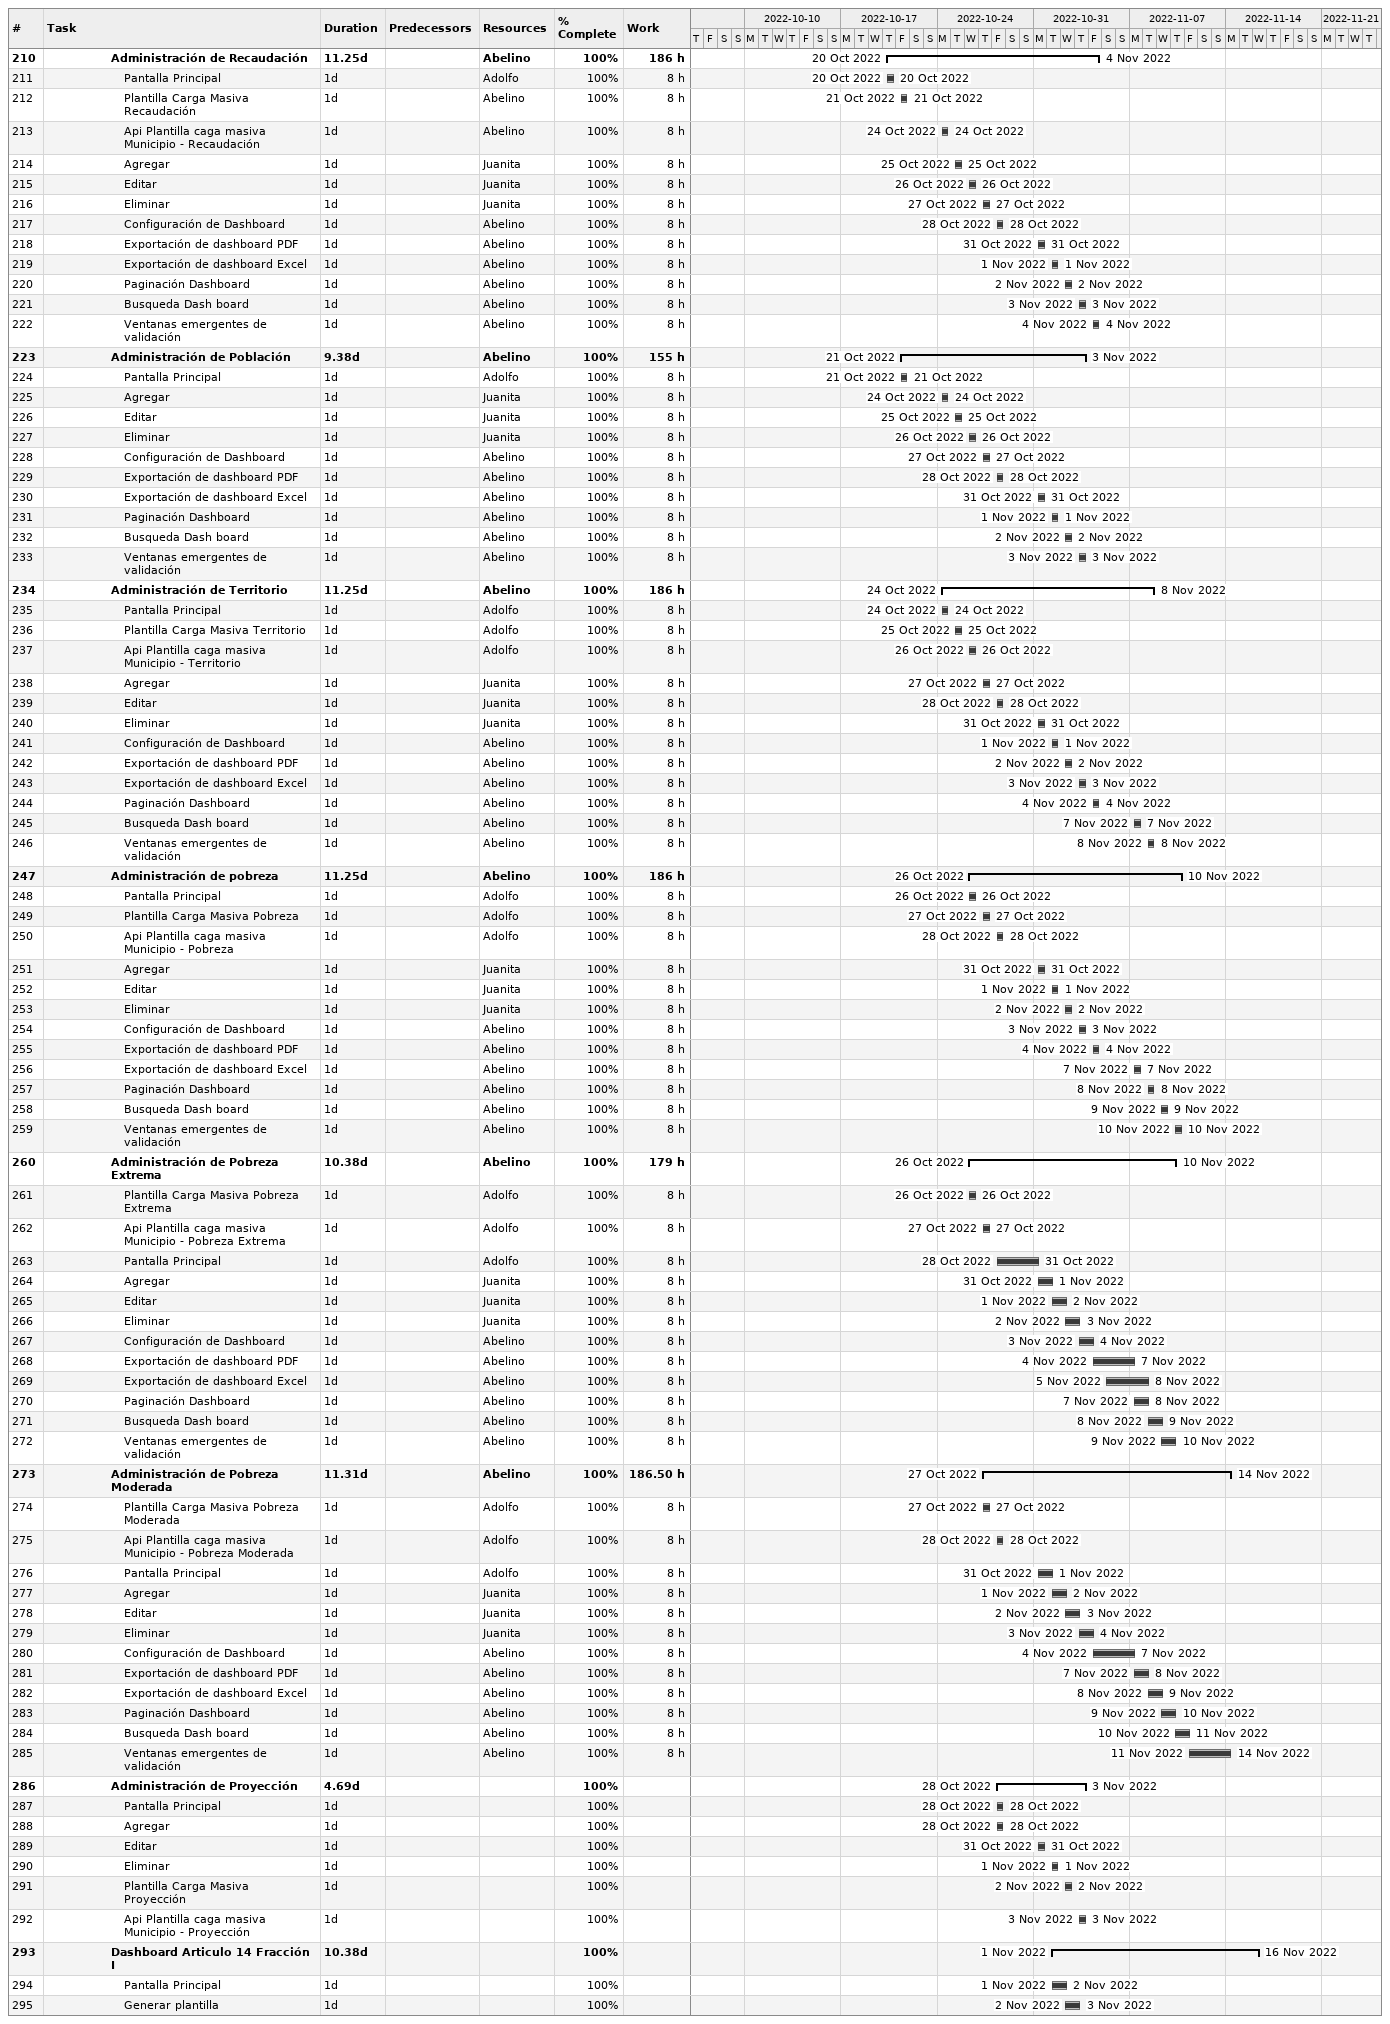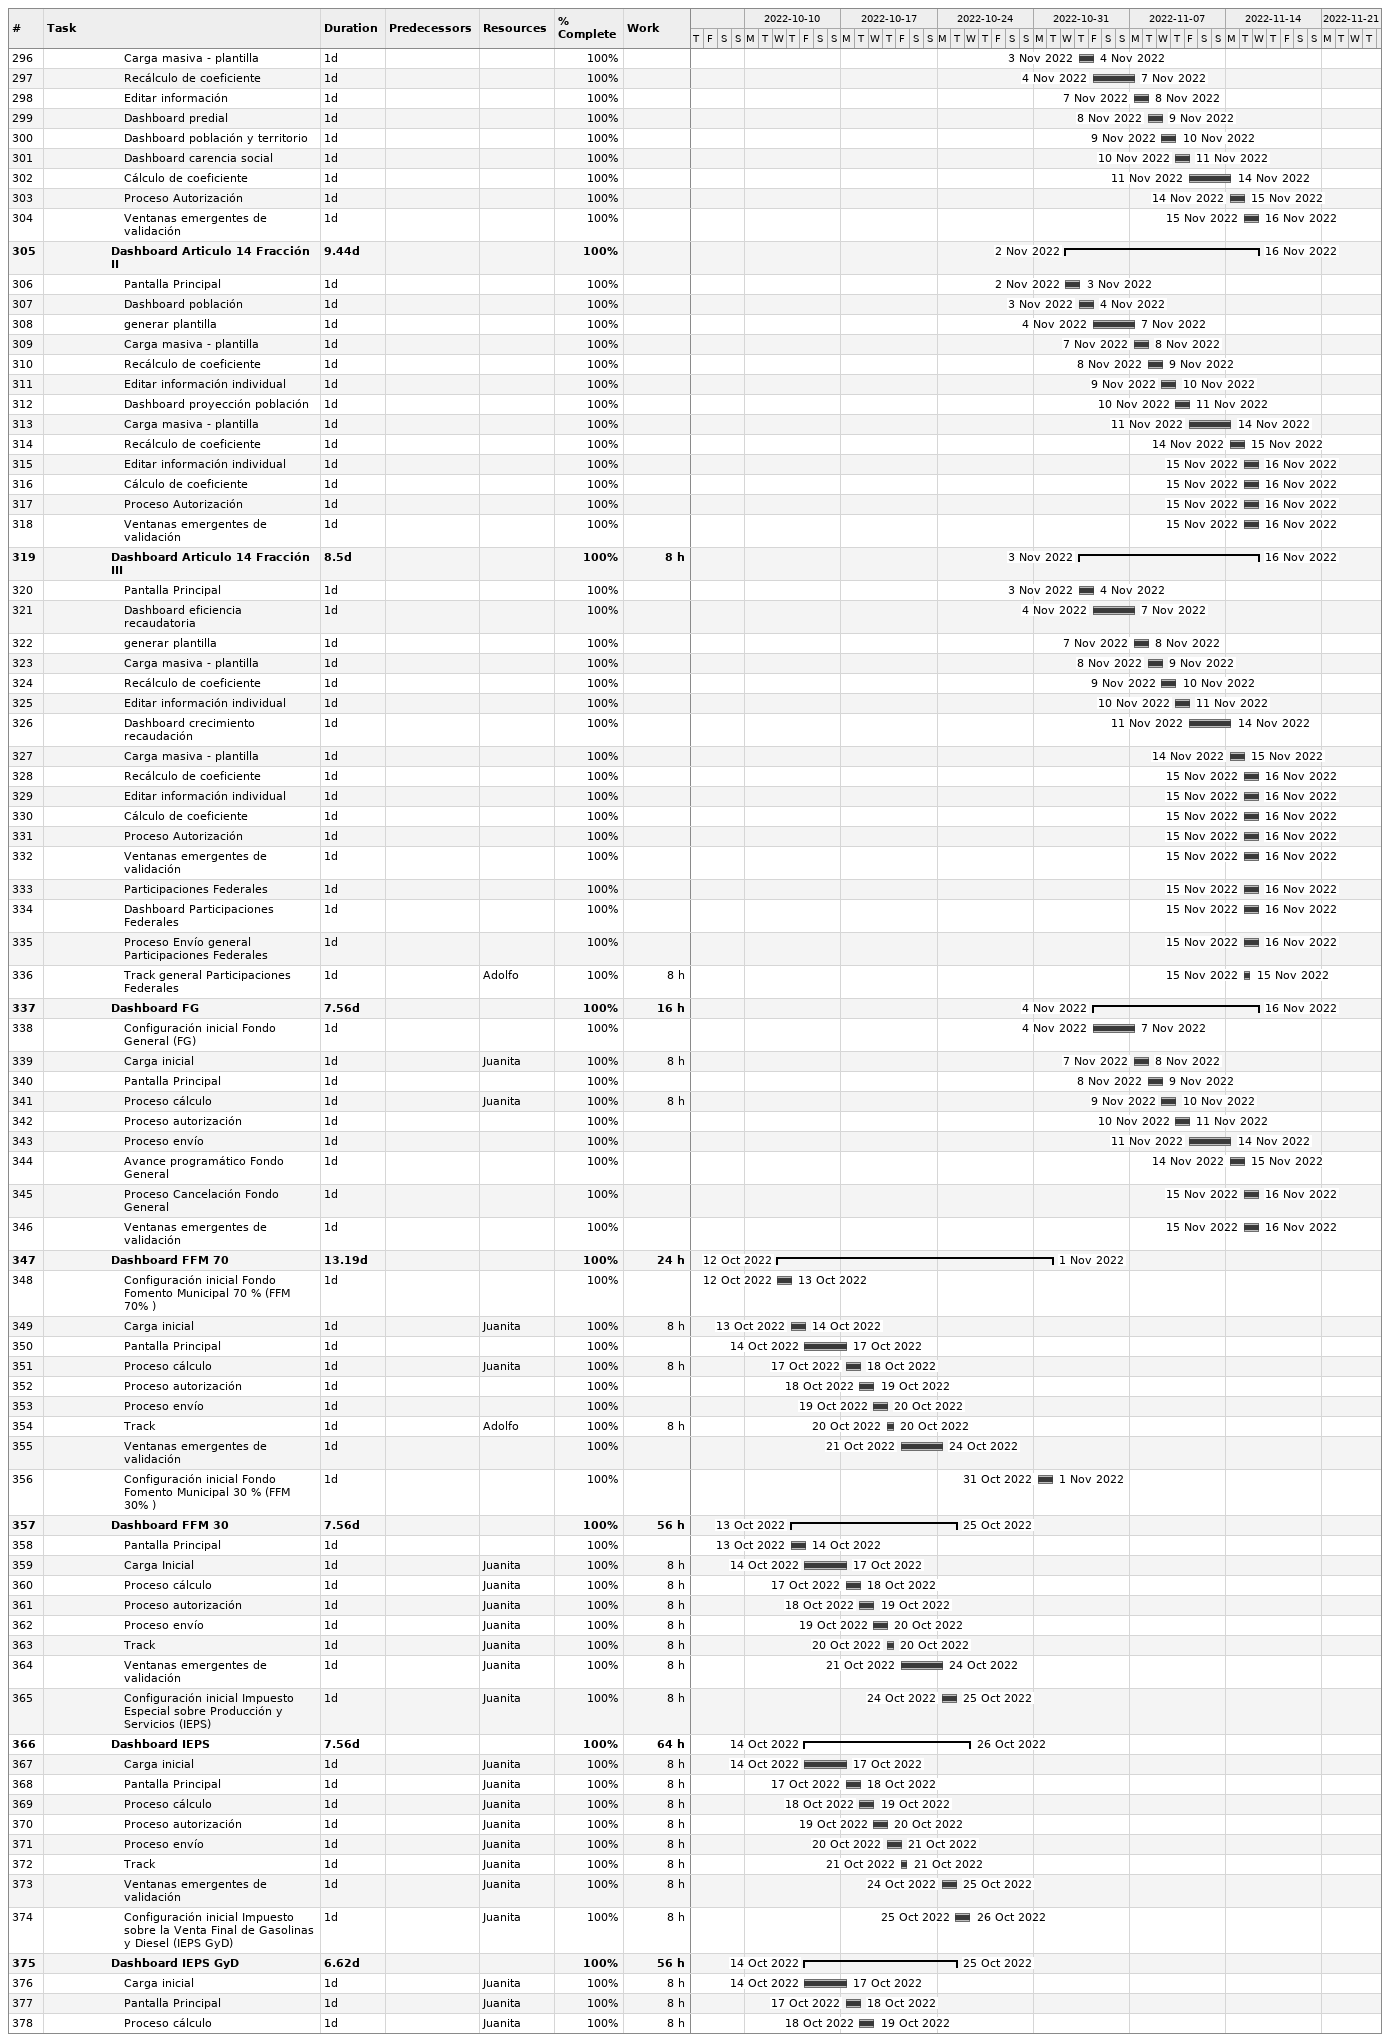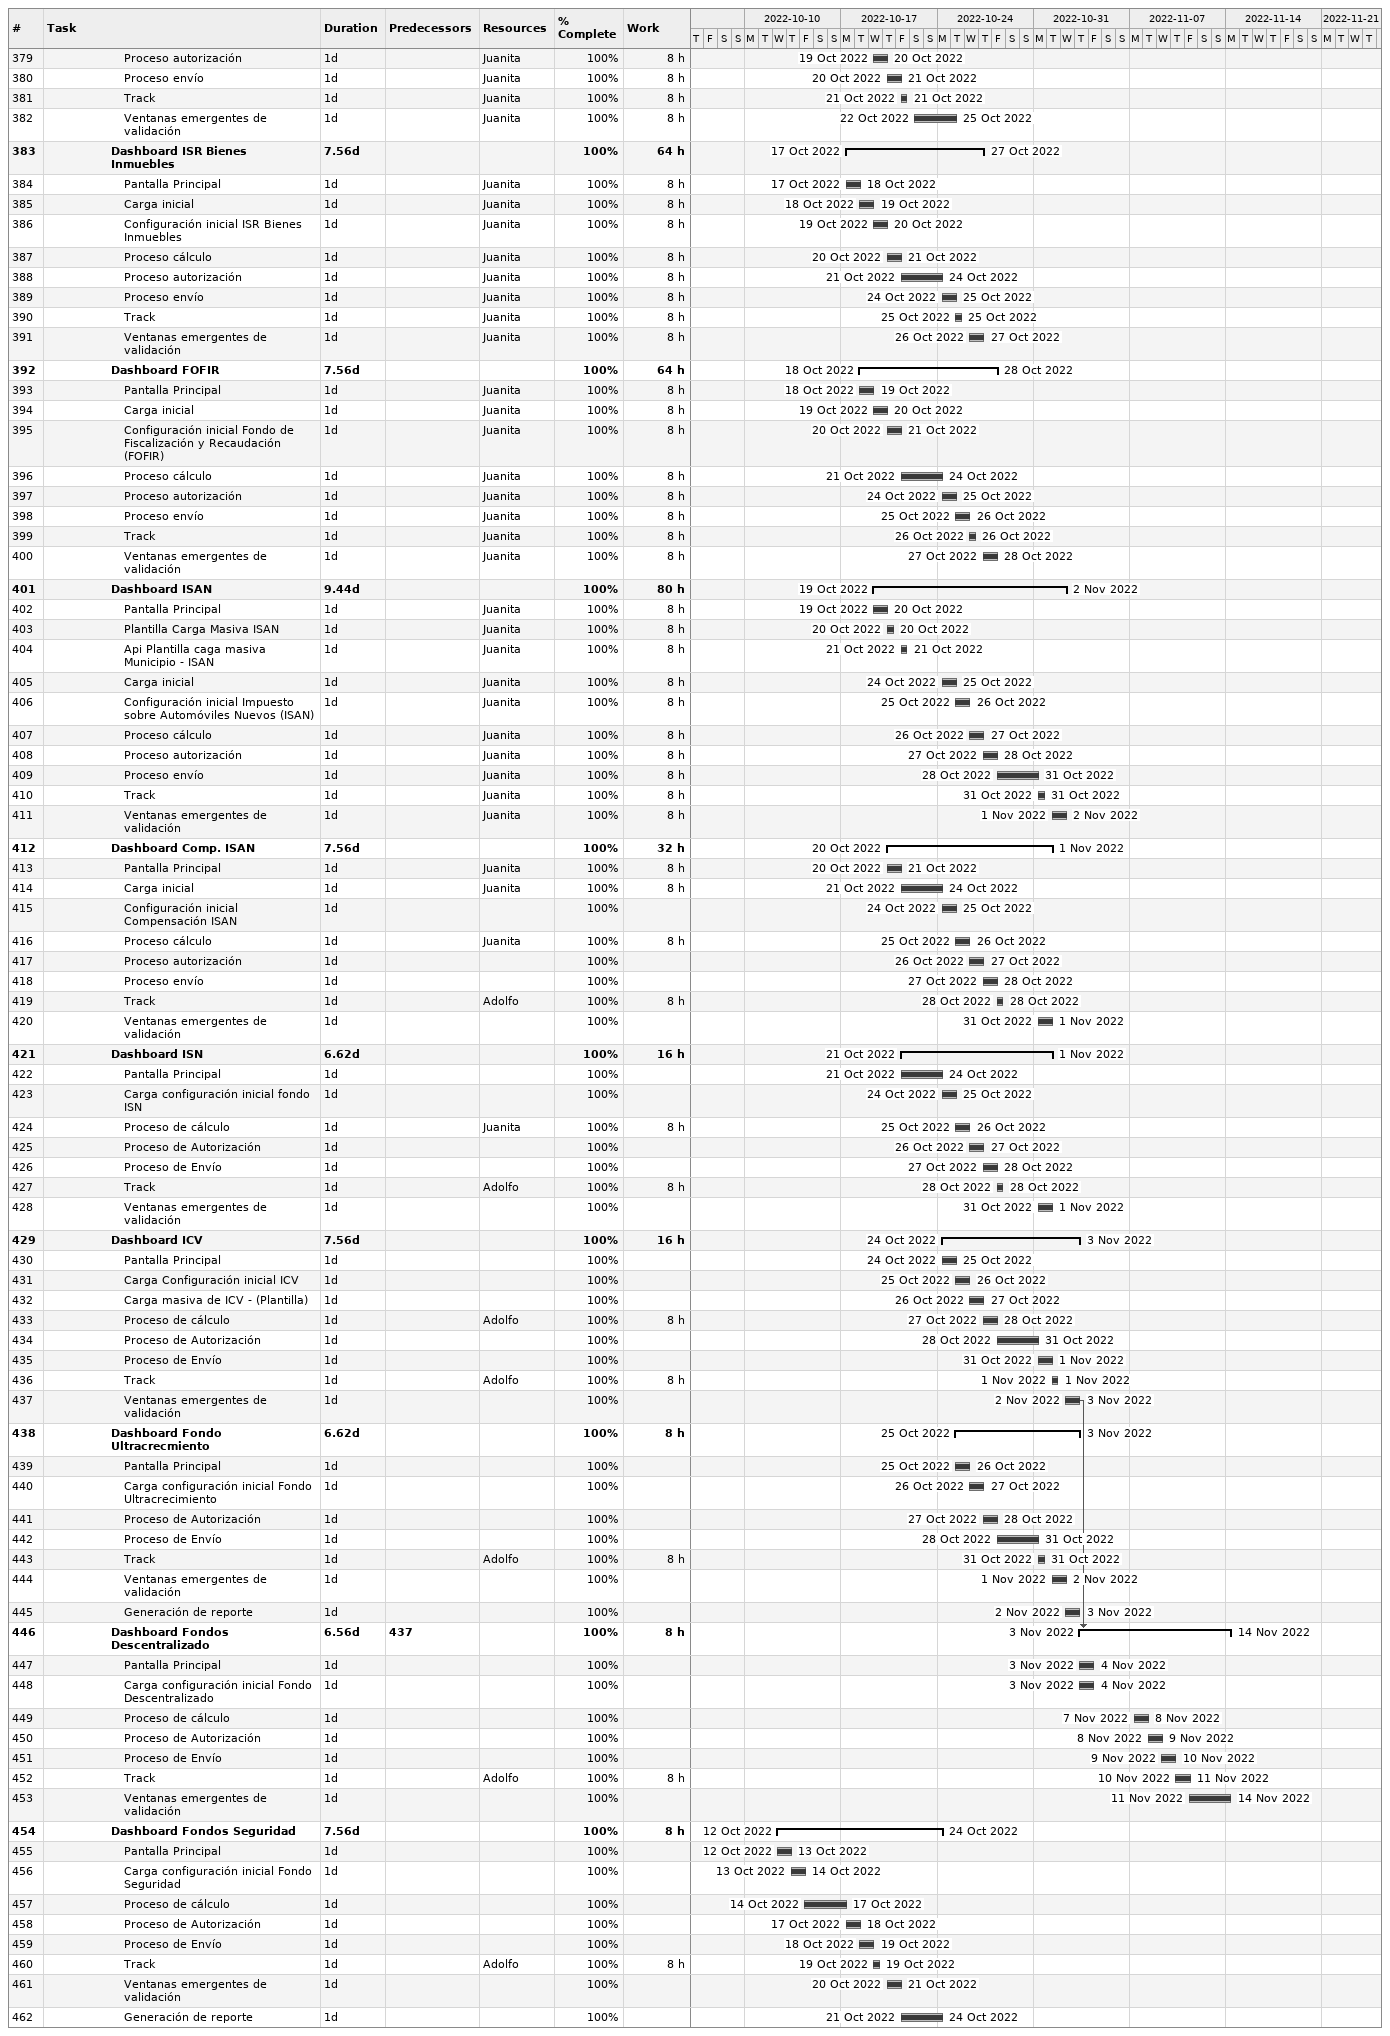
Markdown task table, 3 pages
| ID | Level | Task | Duration | Start | Finish | Predecessors | Resources | % complete | Work (h) |
|---|---|---|---|---|---|---|---|---|---|
| 210 | 6 | **Administración de Recaudación** | 11.25d | 2022-10-20 | 2022-11-04 |  | Abelino | 100 | 186 |
| 211 | 7 | Pantalla Principal | 1d | 2022-10-20 | 2022-10-20 |  | Adolfo | 100 | 8 |
| 212 | 7 | Plantilla Carga Masiva Recaudación | 1d | 2022-10-21 | 2022-10-21 |  | Abelino | 100 | 8 |
| 213 | 7 | Api Plantilla caga masiva Municipio - Recaudación | 1d | 2022-10-24 | 2022-10-24 |  | Abelino | 100 | 8 |
| 214 | 7 | Agregar | 1d | 2022-10-25 | 2022-10-25 |  | Juanita | 100 | 8 |
| 215 | 7 | Editar | 1d | 2022-10-26 | 2022-10-26 |  | Juanita | 100 | 8 |
| 216 | 7 | Eliminar | 1d | 2022-10-27 | 2022-10-27 |  | Juanita | 100 | 8 |
| 217 | 7 | Configuración de Dashboard | 1d | 2022-10-28 | 2022-10-28 |  | Abelino | 100 | 8 |
| 218 | 7 | Exportación de dashboard PDF | 1d | 2022-10-31 | 2022-10-31 |  | Abelino | 100 | 8 |
| 219 | 7 | Exportación de dashboard Excel | 1d | 2022-11-01 | 2022-11-01 |  | Abelino | 100 | 8 |
| 220 | 7 | Paginación Dashboard | 1d | 2022-11-02 | 2022-11-02 |  | Abelino | 100 | 8 |
| 221 | 7 | Busqueda Dash board | 1d | 2022-11-03 | 2022-11-03 |  | Abelino | 100 | 8 |
| 222 | 7 | Ventanas emergentes de validación | 1d | 2022-11-04 | 2022-11-04 |  | Abelino | 100 | 8 |
| 223 | 6 | **Administración de Población** | 9.38d | 2022-10-21 | 2022-11-03 |  | Abelino | 100 | 155 |
| 224 | 7 | Pantalla Principal | 1d | 2022-10-21 | 2022-10-21 |  | Adolfo | 100 | 8 |
| 225 | 7 | Agregar | 1d | 2022-10-24 | 2022-10-24 |  | Juanita | 100 | 8 |
| 226 | 7 | Editar | 1d | 2022-10-25 | 2022-10-25 |  | Juanita | 100 | 8 |
| 227 | 7 | Eliminar | 1d | 2022-10-26 | 2022-10-26 |  | Juanita | 100 | 8 |
| 228 | 7 | Configuración de Dashboard | 1d | 2022-10-27 | 2022-10-27 |  | Abelino | 100 | 8 |
| 229 | 7 | Exportación de dashboard PDF | 1d | 2022-10-28 | 2022-10-28 |  | Abelino | 100 | 8 |
| 230 | 7 | Exportación de dashboard Excel | 1d | 2022-10-31 | 2022-10-31 |  | Abelino | 100 | 8 |
| 231 | 7 | Paginación Dashboard | 1d | 2022-11-01 | 2022-11-01 |  | Abelino | 100 | 8 |
| 232 | 7 | Busqueda Dash board | 1d | 2022-11-02 | 2022-11-02 |  | Abelino | 100 | 8 |
| 233 | 7 | Ventanas emergentes de validación | 1d | 2022-11-03 | 2022-11-03 |  | Abelino | 100 | 8 |
| 234 | 6 | **Administración de Territorio** | 11.25d | 2022-10-24 | 2022-11-08 |  | Abelino | 100 | 186 |
| 235 | 7 | Pantalla Principal | 1d | 2022-10-24 | 2022-10-24 |  | Adolfo | 100 | 8 |
| 236 | 7 | Plantilla Carga Masiva Territorio | 1d | 2022-10-25 | 2022-10-25 |  | Adolfo | 100 | 8 |
| 237 | 7 | Api Plantilla caga masiva Municipio - Territorio | 1d | 2022-10-26 | 2022-10-26 |  | Adolfo | 100 | 8 |
| 238 | 7 | Agregar | 1d | 2022-10-27 | 2022-10-27 |  | Juanita | 100 | 8 |
| 239 | 7 | Editar | 1d | 2022-10-28 | 2022-10-28 |  | Juanita | 100 | 8 |
| 240 | 7 | Eliminar | 1d | 2022-10-31 | 2022-10-31 |  | Juanita | 100 | 8 |
| 241 | 7 | Configuración de Dashboard | 1d | 2022-11-01 | 2022-11-01 |  | Abelino | 100 | 8 |
| 242 | 7 | Exportación de dashboard PDF | 1d | 2022-11-02 | 2022-11-02 |  | Abelino | 100 | 8 |
| 243 | 7 | Exportación de dashboard Excel | 1d | 2022-11-03 | 2022-11-03 |  | Abelino | 100 | 8 |
| 244 | 7 | Paginación Dashboard | 1d | 2022-11-04 | 2022-11-04 |  | Abelino | 100 | 8 |
| 245 | 7 | Busqueda Dash board | 1d | 2022-11-07 | 2022-11-07 |  | Abelino | 100 | 8 |
| 246 | 7 | Ventanas emergentes de validación | 1d | 2022-11-08 | 2022-11-08 |  | Abelino | 100 | 8 |
| 247 | 6 | **Administración de pobreza** | 11.25d | 2022-10-26 | 2022-11-10 |  | Abelino | 100 | 186 |
| 248 | 7 | Pantalla Principal | 1d | 2022-10-26 | 2022-10-26 |  | Adolfo | 100 | 8 |
| 249 | 7 | Plantilla Carga Masiva Pobreza | 1d | 2022-10-27 | 2022-10-27 |  | Adolfo | 100 | 8 |
| 250 | 7 | Api Plantilla caga masiva Municipio - Pobreza | 1d | 2022-10-28 | 2022-10-28 |  | Adolfo | 100 | 8 |
| 251 | 7 | Agregar | 1d | 2022-10-31 | 2022-10-31 |  | Juanita | 100 | 8 |
| 252 | 7 | Editar | 1d | 2022-11-01 | 2022-11-01 |  | Juanita | 100 | 8 |
| 253 | 7 | Eliminar | 1d | 2022-11-02 | 2022-11-02 |  | Juanita | 100 | 8 |
| 254 | 7 | Configuración de Dashboard | 1d | 2022-11-03 | 2022-11-03 |  | Abelino | 100 | 8 |
| 255 | 7 | Exportación de dashboard PDF | 1d | 2022-11-04 | 2022-11-04 |  | Abelino | 100 | 8 |
| 256 | 7 | Exportación de dashboard Excel | 1d | 2022-11-07 | 2022-11-07 |  | Abelino | 100 | 8 |
| 257 | 7 | Paginación Dashboard | 1d | 2022-11-08 | 2022-11-08 |  | Abelino | 100 | 8 |
| 258 | 7 | Busqueda Dash board | 1d | 2022-11-09 | 2022-11-09 |  | Abelino | 100 | 8 |
| 259 | 7 | Ventanas emergentes de validación | 1d | 2022-11-10 | 2022-11-10 |  | Abelino | 100 | 8 |
| 260 | 6 | **Administración de Pobreza Extrema** | 10.38d | 2022-10-26 | 2022-11-10 |  | Abelino | 100 | 179 |
| 261 | 7 | Plantilla Carga Masiva Pobreza Extrema | 1d | 2022-10-26 | 2022-10-26 |  | Adolfo | 100 | 8 |
| 262 | 7 | Api Plantilla caga masiva Municipio - Pobreza Extrema | 1d | 2022-10-27 | 2022-10-27 |  | Adolfo | 100 | 8 |
| 263 | 7 | Pantalla Principal | 1d | 2022-10-28 | 2022-10-31 |  | Adolfo | 100 | 8 |
| 264 | 7 | Agregar | 1d | 2022-10-31 | 2022-11-01 |  | Juanita | 100 | 8 |
| 265 | 7 | Editar | 1d | 2022-11-01 | 2022-11-02 |  | Juanita | 100 | 8 |
| 266 | 7 | Eliminar | 1d | 2022-11-02 | 2022-11-03 |  | Juanita | 100 | 8 |
| 267 | 7 | Configuración de Dashboard | 1d | 2022-11-03 | 2022-11-04 |  | Abelino | 100 | 8 |
| 268 | 7 | Exportación de dashboard PDF | 1d | 2022-11-04 | 2022-11-07 |  | Abelino | 100 | 8 |
| 269 | 7 | Exportación de dashboard Excel | 1d | 2022-11-05 | 2022-11-08 |  | Abelino | 100 | 8 |
| 270 | 7 | Paginación Dashboard | 1d | 2022-11-07 | 2022-11-08 |  | Abelino | 100 | 8 |
| 271 | 7 | Busqueda Dash board | 1d | 2022-11-08 | 2022-11-09 |  | Abelino | 100 | 8 |
| 272 | 7 | Ventanas emergentes de validación | 1d | 2022-11-09 | 2022-11-10 |  | Abelino | 100 | 8 |
| 273 | 6 | **Administración de Pobreza Moderada** | 11.31d | 2022-10-27 | 2022-11-14 |  | Abelino | 100 | 186.50 |
| 274 | 7 | Plantilla Carga Masiva Pobreza Moderada | 1d | 2022-10-27 | 2022-10-27 |  | Adolfo | 100 | 8 |
| 275 | 7 | Api Plantilla caga masiva Municipio - Pobreza Moderada | 1d | 2022-10-28 | 2022-10-28 |  | Adolfo | 100 | 8 |
| 276 | 7 | Pantalla Principal | 1d | 2022-10-31 | 2022-11-01 |  | Adolfo | 100 | 8 |
| 277 | 7 | Agregar | 1d | 2022-11-01 | 2022-11-02 |  | Juanita | 100 | 8 |
| 278 | 7 | Editar | 1d | 2022-11-02 | 2022-11-03 |  | Juanita | 100 | 8 |
| 279 | 7 | Eliminar | 1d | 2022-11-03 | 2022-11-04 |  | Juanita | 100 | 8 |
| 280 | 7 | Configuración de Dashboard | 1d | 2022-11-04 | 2022-11-07 |  | Abelino | 100 | 8 |
| 281 | 7 | Exportación de dashboard PDF | 1d | 2022-11-07 | 2022-11-08 |  | Abelino | 100 | 8 |
| 282 | 7 | Exportación de dashboard Excel | 1d | 2022-11-08 | 2022-11-09 |  | Abelino | 100 | 8 |
| 283 | 7 | Paginación Dashboard | 1d | 2022-11-09 | 2022-11-10 |  | Abelino | 100 | 8 |
| 284 | 7 | Busqueda Dash board | 1d | 2022-11-10 | 2022-11-11 |  | Abelino | 100 | 8 |
| 285 | 7 | Ventanas emergentes de validación | 1d | 2022-11-11 | 2022-11-14 |  | Abelino | 100 | 8 |
| 286 | 6 | **Administración de Proyección** | 4.69d | 2022-10-28 | 2022-11-03 |  |  | 100 |  |
| 287 | 7 | Pantalla Principal | 1d | 2022-10-28 | 2022-10-28 |  |  | 100 |  |
| 288 | 7 | Agregar | 1d | 2022-10-28 | 2022-10-28 |  |  | 100 |  |
| 289 | 7 | Editar | 1d | 2022-10-31 | 2022-10-31 |  |  | 100 |  |
| 290 | 7 | Eliminar | 1d | 2022-11-01 | 2022-11-01 |  |  | 100 |  |
| 291 | 7 | Plantilla Carga Masiva Proyección | 1d | 2022-11-02 | 2022-11-02 |  |  | 100 |  |
| 292 | 7 | Api Plantilla caga masiva Municipio - Proyección | 1d | 2022-11-03 | 2022-11-03 |  |  | 100 |  |
| 293 | 6 | **Dashboard Articulo 14 Fracción I** | 10.38d | 2022-11-01 | 2022-11-16 |  |  | 100 |  |
| 294 | 7 | Pantalla Principal | 1d | 2022-11-01 | 2022-11-02 |  |  | 100 |  |
| 295 | 7 | Generar plantilla | 1d | 2022-11-02 | 2022-11-03 |  |  | 100 |  |
| 296 | 7 | Carga masiva - plantilla | 1d | 2022-11-03 | 2022-11-04 |  |  | 100 |  |
| 297 | 7 | Recálculo de coeficiente | 1d | 2022-11-04 | 2022-11-07 |  |  | 100 |  |
| 298 | 7 | Editar información | 1d | 2022-11-07 | 2022-11-08 |  |  | 100 |  |
| 299 | 7 | Dashboard predial | 1d | 2022-11-08 | 2022-11-09 |  |  | 100 |  |
| 300 | 7 | Dashboard población y territorio | 1d | 2022-11-09 | 2022-11-10 |  |  | 100 |  |
| 301 | 7 | Dashboard carencia social | 1d | 2022-11-10 | 2022-11-11 |  |  | 100 |  |
| 302 | 7 | Cálculo de coeficiente | 1d | 2022-11-11 | 2022-11-14 |  |  | 100 |  |
| 303 | 7 | Proceso Autorización | 1d | 2022-11-14 | 2022-11-15 |  |  | 100 |  |
| 304 | 7 | Ventanas emergentes de validación | 1d | 2022-11-15 | 2022-11-16 |  |  | 100 |  |
| 305 | 6 | **Dashboard Articulo 14 Fracción II** | 9.44d | 2022-11-02 | 2022-11-16 |  |  | 100 |  |
| 306 | 7 | Pantalla Principal | 1d | 2022-11-02 | 2022-11-03 |  |  | 100 |  |
| 307 | 7 | Dashboard población | 1d | 2022-11-03 | 2022-11-04 |  |  | 100 |  |
| 308 | 7 | generar plantilla | 1d | 2022-11-04 | 2022-11-07 |  |  | 100 |  |
| 309 | 7 | Carga masiva - plantilla | 1d | 2022-11-07 | 2022-11-08 |  |  | 100 |  |
| 310 | 7 | Recálculo de coeficiente | 1d | 2022-11-08 | 2022-11-09 |  |  | 100 |  |
| 311 | 7 | Editar información individual | 1d | 2022-11-09 | 2022-11-10 |  |  | 100 |  |
| 312 | 7 | Dashboard proyección población | 1d | 2022-11-10 | 2022-11-11 |  |  | 100 |  |
| 313 | 7 | Carga masiva - plantilla | 1d | 2022-11-11 | 2022-11-14 |  |  | 100 |  |
| 314 | 7 | Recálculo de coeficiente | 1d | 2022-11-14 | 2022-11-15 |  |  | 100 |  |
| 315 | 7 | Editar información individual | 1d | 2022-11-15 | 2022-11-16 |  |  | 100 |  |
| 316 | 7 | Cálculo de coeficiente | 1d | 2022-11-15 | 2022-11-16 |  |  | 100 |  |
| 317 | 7 | Proceso Autorización | 1d | 2022-11-15 | 2022-11-16 |  |  | 100 |  |
| 318 | 7 | Ventanas emergentes de validación | 1d | 2022-11-15 | 2022-11-16 |  |  | 100 |  |
| 319 | 6 | **Dashboard Articulo 14 Fracción III** | 8.5d | 2022-11-03 | 2022-11-16 |  |  | 100 | 8 |
| 320 | 7 | Pantalla Principal | 1d | 2022-11-03 | 2022-11-04 |  |  | 100 |  |
| 321 | 7 | Dashboard eficiencia recaudatoria | 1d | 2022-11-04 | 2022-11-07 |  |  | 100 |  |
| 322 | 7 | generar plantilla | 1d | 2022-11-07 | 2022-11-08 |  |  | 100 |  |
| 323 | 7 | Carga masiva - plantilla | 1d | 2022-11-08 | 2022-11-09 |  |  | 100 |  |
| 324 | 7 | Recálculo de coeficiente | 1d | 2022-11-09 | 2022-11-10 |  |  | 100 |  |
| 325 | 7 | Editar información individual | 1d | 2022-11-10 | 2022-11-11 |  |  | 100 |  |
| 326 | 7 | Dashboard crecimiento recaudación | 1d | 2022-11-11 | 2022-11-14 |  |  | 100 |  |
| 327 | 7 | Carga masiva - plantilla | 1d | 2022-11-14 | 2022-11-15 |  |  | 100 |  |
| 328 | 7 | Recálculo de coeficiente | 1d | 2022-11-15 | 2022-11-16 |  |  | 100 |  |
| 329 | 7 | Editar información individual | 1d | 2022-11-15 | 2022-11-16 |  |  | 100 |  |
| 330 | 7 | Cálculo de coeficiente | 1d | 2022-11-15 | 2022-11-16 |  |  | 100 |  |
| 331 | 7 | Proceso Autorización | 1d | 2022-11-15 | 2022-11-16 |  |  | 100 |  |
| 332 | 7 | Ventanas emergentes de validación | 1d | 2022-11-15 | 2022-11-16 |  |  | 100 |  |
| 333 | 7 | Participaciones Federales | 1d | 2022-11-15 | 2022-11-16 |  |  | 100 |  |
| 334 | 7 | Dashboard Participaciones Federales | 1d | 2022-11-15 | 2022-11-16 |  |  | 100 |  |
| 335 | 7 | Proceso Envío general Participaciones Federales | 1d | 2022-11-15 | 2022-11-16 |  |  | 100 |  |
| 336 | 7 | Track general Participaciones Federales | 1d | 2022-11-15 | 2022-11-15 |  | Adolfo | 100 | 8 |
| 337 | 6 | **Dashboard FG** | 7.56d | 2022-11-04 | 2022-11-16 |  |  | 100 | 16 |
| 338 | 7 | Configuración inicial Fondo General (FG) | 1d | 2022-11-04 | 2022-11-07 |  |  | 100 |  |
| 339 | 7 | Carga inicial | 1d | 2022-11-07 | 2022-11-08 |  | Juanita | 100 | 8 |
| 340 | 7 | Pantalla Principal | 1d | 2022-11-08 | 2022-11-09 |  |  | 100 |  |
| 341 | 7 | Proceso cálculo | 1d | 2022-11-09 | 2022-11-10 |  | Juanita | 100 | 8 |
| 342 | 7 | Proceso autorización | 1d | 2022-11-10 | 2022-11-11 |  |  | 100 |  |
| 343 | 7 | Proceso envío | 1d | 2022-11-11 | 2022-11-14 |  |  | 100 |  |
| 344 | 7 | Avance programático Fondo General | 1d | 2022-11-14 | 2022-11-15 |  |  | 100 |  |
| 345 | 7 | Proceso Cancelación Fondo General | 1d | 2022-11-15 | 2022-11-16 |  |  | 100 |  |
| 346 | 7 | Ventanas emergentes de validación | 1d | 2022-11-15 | 2022-11-16 |  |  | 100 |  |
| 347 | 6 | **Dashboard FFM 70** | 13.19d | 2022-10-12 | 2022-11-01 |  |  | 100 | 24 |
| 348 | 7 | Configuración inicial Fondo Fomento Municipal 70 % (FFM 70% ) | 1d | 2022-10-12 | 2022-10-13 |  |  | 100 |  |
| 349 | 7 | Carga inicial | 1d | 2022-10-13 | 2022-10-14 |  | Juanita | 100 | 8 |
| 350 | 7 | Pantalla Principal | 1d | 2022-10-14 | 2022-10-17 |  |  | 100 |  |
| 351 | 7 | Proceso cálculo | 1d | 2022-10-17 | 2022-10-18 |  | Juanita | 100 | 8 |
| 352 | 7 | Proceso autorización | 1d | 2022-10-18 | 2022-10-19 |  |  | 100 |  |
| 353 | 7 | Proceso envío | 1d | 2022-10-19 | 2022-10-20 |  |  | 100 |  |
| 354 | 7 | Track | 1d | 2022-10-20 | 2022-10-20 |  | Adolfo | 100 | 8 |
| 355 | 7 | Ventanas emergentes de validación | 1d | 2022-10-21 | 2022-10-24 |  |  | 100 |  |
| 356 | 7 | Configuración inicial Fondo Fomento Municipal 30 % (FFM 30% ) | 1d | 2022-10-31 | 2022-11-01 |  |  | 100 |  |
| 357 | 6 | **Dashboard FFM 30** | 7.56d | 2022-10-13 | 2022-10-25 |  |  | 100 | 56 |
| 358 | 7 | Pantalla Principal | 1d | 2022-10-13 | 2022-10-14 |  |  | 100 |  |
| 359 | 7 | Carga Inicial | 1d | 2022-10-14 | 2022-10-17 |  | Juanita | 100 | 8 |
| 360 | 7 | Proceso cálculo | 1d | 2022-10-17 | 2022-10-18 |  | Juanita | 100 | 8 |
| 361 | 7 | Proceso autorización | 1d | 2022-10-18 | 2022-10-19 |  | Juanita | 100 | 8 |
| 362 | 7 | Proceso envío | 1d | 2022-10-19 | 2022-10-20 |  | Juanita | 100 | 8 |
| 363 | 7 | Track | 1d | 2022-10-20 | 2022-10-20 |  | Juanita | 100 | 8 |
| 364 | 7 | Ventanas emergentes de validación | 1d | 2022-10-21 | 2022-10-24 |  | Juanita | 100 | 8 |
| 365 | 7 | Configuración inicial Impuesto Especial sobre Producción y Servicios (IEPS) | 1d | 2022-10-24 | 2022-10-25 |  | Juanita | 100 | 8 |
| 366 | 6 | **Dashboard IEPS** | 7.56d | 2022-10-14 | 2022-10-26 |  |  | 100 | 64 |
| 367 | 7 | Carga inicial | 1d | 2022-10-14 | 2022-10-17 |  | Juanita | 100 | 8 |
| 368 | 7 | Pantalla Principal | 1d | 2022-10-17 | 2022-10-18 |  | Juanita | 100 | 8 |
| 369 | 7 | Proceso cálculo | 1d | 2022-10-18 | 2022-10-19 |  | Juanita | 100 | 8 |
| 370 | 7 | Proceso autorización | 1d | 2022-10-19 | 2022-10-20 |  | Juanita | 100 | 8 |
| 371 | 7 | Proceso envío | 1d | 2022-10-20 | 2022-10-21 |  | Juanita | 100 | 8 |
| 372 | 7 | Track | 1d | 2022-10-21 | 2022-10-21 |  | Juanita | 100 | 8 |
| 373 | 7 | Ventanas emergentes de validación | 1d | 2022-10-24 | 2022-10-25 |  | Juanita | 100 | 8 |
| 374 | 7 | Configuración inicial Impuesto sobre la Venta Final de Gasolinas y Diesel (IEPS GyD) | 1d | 2022-10-25 | 2022-10-26 |  | Juanita | 100 | 8 |
| 375 | 6 | **Dashboard IEPS GyD** | 6.62d | 2022-10-14 | 2022-10-25 |  |  | 100 | 56 |
| 376 | 7 | Carga inicial | 1d | 2022-10-14 | 2022-10-17 |  | Juanita | 100 | 8 |
| 377 | 7 | Pantalla Principal | 1d | 2022-10-17 | 2022-10-18 |  | Juanita | 100 | 8 |
| 378 | 7 | Proceso cálculo | 1d | 2022-10-18 | 2022-10-19 |  | Juanita | 100 | 8 |
| 379 | 7 | Proceso autorización | 1d | 2022-10-19 | 2022-10-20 |  | Juanita | 100 | 8 |
| 380 | 7 | Proceso envío | 1d | 2022-10-20 | 2022-10-21 |  | Juanita | 100 | 8 |
| 381 | 7 | Track | 1d | 2022-10-21 | 2022-10-21 |  | Juanita | 100 | 8 |
| 382 | 7 | Ventanas emergentes de validación | 1d | 2022-10-22 | 2022-10-25 |  | Juanita | 100 | 8 |
| 383 | 6 | **Dashboard ISR Bienes Inmuebles** | 7.56d | 2022-10-17 | 2022-10-27 |  |  | 100 | 64 |
| 384 | 7 | Pantalla Principal | 1d | 2022-10-17 | 2022-10-18 |  | Juanita | 100 | 8 |
| 385 | 7 | Carga inicial | 1d | 2022-10-18 | 2022-10-19 |  | Juanita | 100 | 8 |
| 386 | 7 | Configuración inicial ISR Bienes Inmuebles | 1d | 2022-10-19 | 2022-10-20 |  | Juanita | 100 | 8 |
| 387 | 7 | Proceso cálculo | 1d | 2022-10-20 | 2022-10-21 |  | Juanita | 100 | 8 |
| 388 | 7 | Proceso autorización | 1d | 2022-10-21 | 2022-10-24 |  | Juanita | 100 | 8 |
| 389 | 7 | Proceso envío | 1d | 2022-10-24 | 2022-10-25 |  | Juanita | 100 | 8 |
| 390 | 7 | Track | 1d | 2022-10-25 | 2022-10-25 |  | Juanita | 100 | 8 |
| 391 | 7 | Ventanas emergentes de validación | 1d | 2022-10-26 | 2022-10-27 |  | Juanita | 100 | 8 |
| 392 | 6 | **Dashboard FOFIR** | 7.56d | 2022-10-18 | 2022-10-28 |  |  | 100 | 64 |
| 393 | 7 | Pantalla Principal | 1d | 2022-10-18 | 2022-10-19 |  | Juanita | 100 | 8 |
| 394 | 7 | Carga inicial | 1d | 2022-10-19 | 2022-10-20 |  | Juanita | 100 | 8 |
| 395 | 7 | Configuración inicial Fondo de Fiscalización y Recaudación (FOFIR) | 1d | 2022-10-20 | 2022-10-21 |  | Juanita | 100 | 8 |
| 396 | 7 | Proceso cálculo | 1d | 2022-10-21 | 2022-10-24 |  | Juanita | 100 | 8 |
| 397 | 7 | Proceso autorización | 1d | 2022-10-24 | 2022-10-25 |  | Juanita | 100 | 8 |
| 398 | 7 | Proceso envío | 1d | 2022-10-25 | 2022-10-26 |  | Juanita | 100 | 8 |
| 399 | 7 | Track | 1d | 2022-10-26 | 2022-10-26 |  | Juanita | 100 | 8 |
| 400 | 7 | Ventanas emergentes de validación | 1d | 2022-10-27 | 2022-10-28 |  | Juanita | 100 | 8 |
| 401 | 6 | **Dashboard ISAN** | 9.44d | 2022-10-19 | 2022-11-02 |  |  | 100 | 80 |
| 402 | 7 | Pantalla Principal | 1d | 2022-10-19 | 2022-10-20 |  | Juanita | 100 | 8 |
| 403 | 7 | Plantilla Carga Masiva ISAN | 1d | 2022-10-20 | 2022-10-20 |  | Juanita | 100 | 8 |
| 404 | 7 | Api Plantilla caga masiva Municipio - ISAN | 1d | 2022-10-21 | 2022-10-21 |  | Juanita | 100 | 8 |
| 405 | 7 | Carga inicial | 1d | 2022-10-24 | 2022-10-25 |  | Juanita | 100 | 8 |
| 406 | 7 | Configuración inicial Impuesto sobre Automóviles Nuevos (ISAN) | 1d | 2022-10-25 | 2022-10-26 |  | Juanita | 100 | 8 |
| 407 | 7 | Proceso cálculo | 1d | 2022-10-26 | 2022-10-27 |  | Juanita | 100 | 8 |
| 408 | 7 | Proceso autorización | 1d | 2022-10-27 | 2022-10-28 |  | Juanita | 100 | 8 |
| 409 | 7 | Proceso envío | 1d | 2022-10-28 | 2022-10-31 |  | Juanita | 100 | 8 |
| 410 | 7 | Track | 1d | 2022-10-31 | 2022-10-31 |  | Juanita | 100 | 8 |
| 411 | 7 | Ventanas emergentes de validación | 1d | 2022-11-01 | 2022-11-02 |  | Juanita | 100 | 8 |
| 412 | 6 | **Dashboard Comp. ISAN** | 7.56d | 2022-10-20 | 2022-11-01 |  |  | 100 | 32 |
| 413 | 7 | Pantalla Principal | 1d | 2022-10-20 | 2022-10-21 |  | Juanita | 100 | 8 |
| 414 | 7 | Carga inicial | 1d | 2022-10-21 | 2022-10-24 |  | Juanita | 100 | 8 |
| 415 | 7 | Configuración inicial Compensación ISAN | 1d | 2022-10-24 | 2022-10-25 |  |  | 100 |  |
| 416 | 7 | Proceso cálculo | 1d | 2022-10-25 | 2022-10-26 |  | Juanita | 100 | 8 |
| 417 | 7 | Proceso autorización | 1d | 2022-10-26 | 2022-10-27 |  |  | 100 |  |
| 418 | 7 | Proceso envío | 1d | 2022-10-27 | 2022-10-28 |  |  | 100 |  |
| 419 | 7 | Track | 1d | 2022-10-28 | 2022-10-28 |  | Adolfo | 100 | 8 |
| 420 | 7 | Ventanas emergentes de validación | 1d | 2022-10-31 | 2022-11-01 |  |  | 100 |  |
| 421 | 6 | **Dashboard ISN** | 6.62d | 2022-10-21 | 2022-11-01 |  |  | 100 | 16 |
| 422 | 7 | Pantalla Principal | 1d | 2022-10-21 | 2022-10-24 |  |  | 100 |  |
| 423 | 7 | Carga configuración inicial fondo ISN | 1d | 2022-10-24 | 2022-10-25 |  |  | 100 |  |
| 424 | 7 | Proceso de cálculo | 1d | 2022-10-25 | 2022-10-26 |  | Juanita | 100 | 8 |
| 425 | 7 | Proceso de Autorización | 1d | 2022-10-26 | 2022-10-27 |  |  | 100 |  |
| 426 | 7 | Proceso de Envío | 1d | 2022-10-27 | 2022-10-28 |  |  | 100 |  |
| 427 | 7 | Track | 1d | 2022-10-28 | 2022-10-28 |  | Adolfo | 100 | 8 |
| 428 | 7 | Ventanas emergentes de validación | 1d | 2022-10-31 | 2022-11-01 |  |  | 100 |  |
| 429 | 6 | **Dashboard ICV** | 7.56d | 2022-10-24 | 2022-11-03 |  |  | 100 | 16 |
| 430 | 7 | Pantalla Principal | 1d | 2022-10-24 | 2022-10-25 |  |  | 100 |  |
| 431 | 7 | Carga Configuración inicial ICV | 1d | 2022-10-25 | 2022-10-26 |  |  | 100 |  |
| 432 | 7 | Carga masiva de ICV - (Plantilla) | 1d | 2022-10-26 | 2022-10-27 |  |  | 100 |  |
| 433 | 7 | Proceso de cálculo | 1d | 2022-10-27 | 2022-10-28 |  | Adolfo | 100 | 8 |
| 434 | 7 | Proceso de Autorización | 1d | 2022-10-28 | 2022-10-31 |  |  | 100 |  |
| 435 | 7 | Proceso de Envío | 1d | 2022-10-31 | 2022-11-01 |  |  | 100 |  |
| 436 | 7 | Track | 1d | 2022-11-01 | 2022-11-01 |  | Adolfo | 100 | 8 |
| 437 | 7 | Ventanas emergentes de validación | 1d | 2022-11-02 | 2022-11-03 |  |  | 100 |  |
| 438 | 6 | **Dashboard Fondo Ultracrecmiento** | 6.62d | 2022-10-25 | 2022-11-03 |  |  | 100 | 8 |
| 439 | 7 | Pantalla Principal | 1d | 2022-10-25 | 2022-10-26 |  |  | 100 |  |
| 440 | 7 | Carga configuración inicial Fondo Ultracrecimiento | 1d | 2022-10-26 | 2022-10-27 |  |  | 100 |  |
| 441 | 7 | Proceso de Autorización | 1d | 2022-10-27 | 2022-10-28 |  |  | 100 |  |
| 442 | 7 | Proceso de Envío | 1d | 2022-10-28 | 2022-10-31 |  |  | 100 |  |
| 443 | 7 | Track | 1d | 2022-10-31 | 2022-10-31 |  | Adolfo | 100 | 8 |
| 444 | 7 | Ventanas emergentes de validación | 1d | 2022-11-01 | 2022-11-02 |  |  | 100 |  |
| 445 | 7 | Generación de reporte | 1d | 2022-11-02 | 2022-11-03 |  |  | 100 |  |
| 446 | 6 | **Dashboard Fondos Descentralizado** | 6.56d | 2022-11-03 | 2022-11-14 | 437 |  | 100 | 8 |
| 447 | 7 | Pantalla Principal | 1d | 2022-11-03 | 2022-11-04 |  |  | 100 |  |
| 448 | 7 | Carga configuración inicial Fondo Descentralizado | 1d | 2022-11-03 | 2022-11-04 |  |  | 100 |  |
| 449 | 7 | Proceso de cálculo | 1d | 2022-11-07 | 2022-11-08 |  |  | 100 |  |
| 450 | 7 | Proceso de Autorización | 1d | 2022-11-08 | 2022-11-09 |  |  | 100 |  |
| 451 | 7 | Proceso de Envío | 1d | 2022-11-09 | 2022-11-10 |  |  | 100 |  |
| 452 | 7 | Track | 1d | 2022-11-10 | 2022-11-11 |  | Adolfo | 100 | 8 |
| 453 | 7 | Ventanas emergentes de validación | 1d | 2022-11-11 | 2022-11-14 |  |  | 100 |  |
| 454 | 6 | **Dashboard Fondos Seguridad** | 7.56d | 2022-10-12 | 2022-10-24 |  |  | 100 | 8 |
| 455 | 7 | Pantalla Principal | 1d | 2022-10-12 | 2022-10-13 |  |  | 100 |  |
| 456 | 7 | Carga configuración inicial Fondo Seguridad | 1d | 2022-10-13 | 2022-10-14 |  |  | 100 |  |
| 457 | 7 | Proceso de cálculo | 1d | 2022-10-14 | 2022-10-17 |  |  | 100 |  |
| 458 | 7 | Proceso de Autorización | 1d | 2022-10-17 | 2022-10-18 |  |  | 100 |  |
| 459 | 7 | Proceso de Envío | 1d | 2022-10-18 | 2022-10-19 |  |  | 100 |  |
| 460 | 7 | Track | 1d | 2022-10-19 | 2022-10-19 |  | Adolfo | 100 | 8 |
| 461 | 7 | Ventanas emergentes de validación | 1d | 2022-10-20 | 2022-10-21 |  |  | 100 |  |
| 462 | 7 | Generación de reporte | 1d | 2022-10-21 | 2022-10-24 |  |  | 100 |  |
